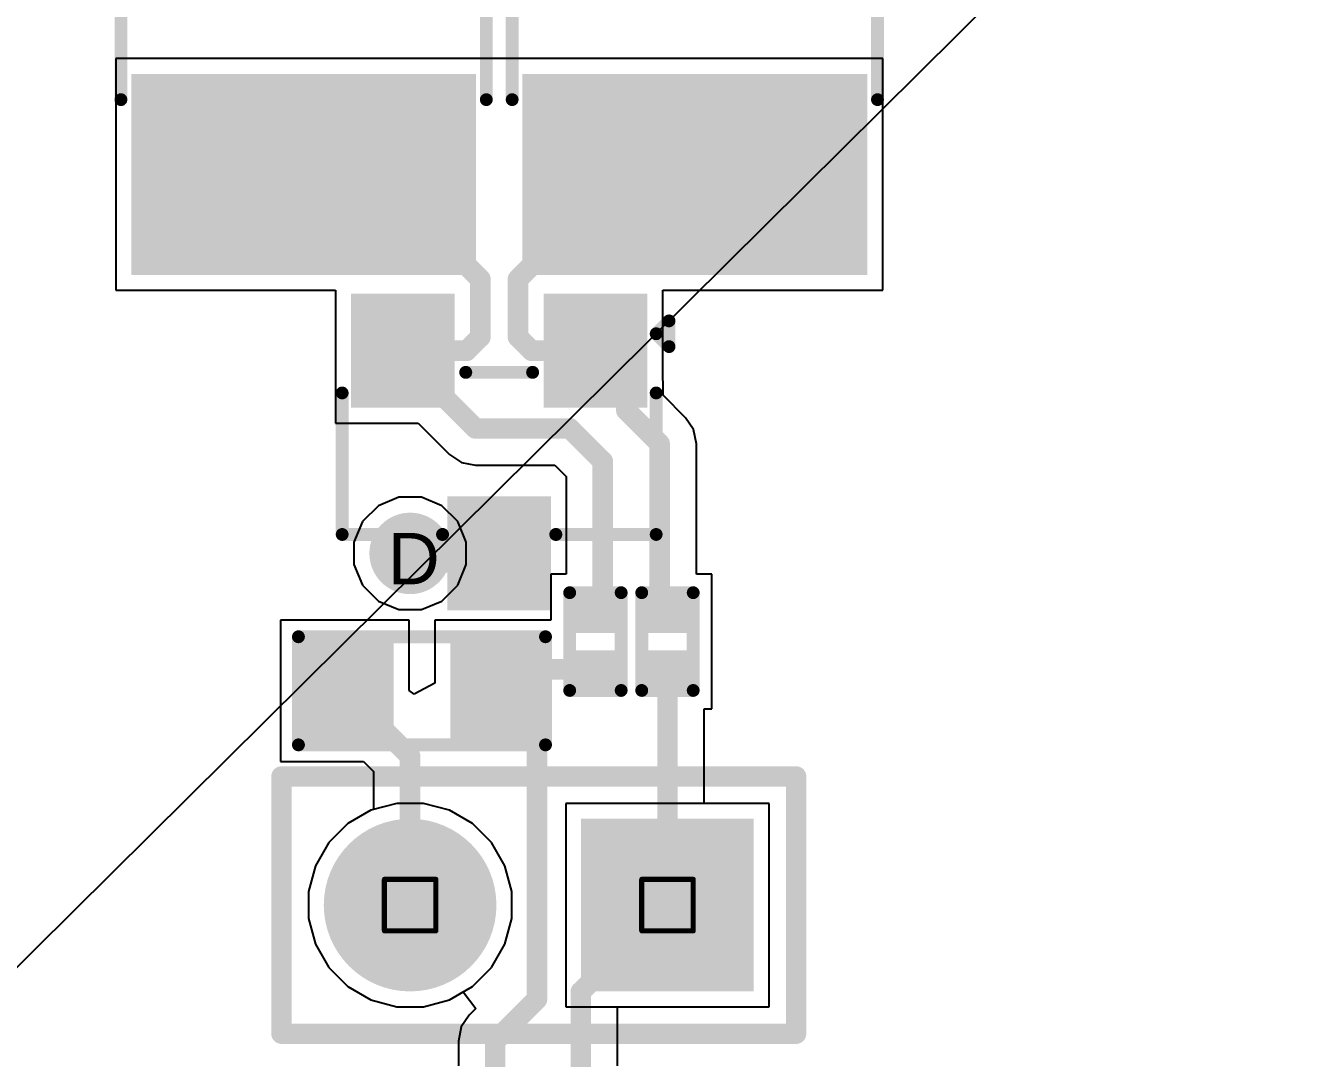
# Model space of a CAD drawing. Header units: inches. Extents: x 0 to 5401, y 0 to 5414.
# Drawn here: x 33.63 to 46.21, y 91.44 to 101.64 of the extents above; entities that cross this region are included whole.
import ezdxf

# ---------------------------------------------------------------- set-up
doc = ezdxf.new("R2010")
doc.units = ezdxf.units.IN
for name, color, linetype in [('Bottom Layer', 5, 'Continuous'), ('Bottom Solder', 6, 'Continuous'), ('Drill Drawing', 1, 'Continuous'), ('Layer 1', 16, 'Continuous'), ('Layer 2', 76, 'Continuous'), ('Multi-Layer', 9, 'Continuous'), ('Pad Holes', 156, 'Continuous'), ('Top Layer', 1, 'Continuous'), ('Top Overlay', 2, 'Continuous'), ('Top Paste', 8, 'Continuous'), ('Top Solder', 216, 'Continuous'), ('Via Holes', 16, 'Continuous')]:
    doc.layers.add(name, color=color, linetype=linetype)
doc.styles.add('Arial', font='', dxfattribs={"height": 0.2})
doc.styles.get('Arial').set_extended_font_data('Arial')

# ---------------------------------------------------------------- blocks, each defined once
blk = doc.blocks.new('P____PAK_SO_8_1')
at = {"layer": 'Top Solder'}
blk.add_line((2.629, -2.439), (-5387.451, -5346.576), dxfattribs=at)
blk = doc.blocks.new('R___0201_110')
at = {"layer": 'Top Layer'}
for points in [[(-0.41, 0.185), (-0.14, 0.185), (-0.14, -0.185), (-0.41, -0.185)], [(0.14, 0.185), (0.41, 0.185), (0.41, -0.185), (0.14, -0.185)]]:
    blk.add_hatch(color=1, dxfattribs=at).paths.add_polyline_path(points)
at = {"layer": 'Top Paste'}
for points in [[(-0.41, 0.185), (-0.14, 0.185), (-0.14, -0.185), (-0.41, -0.185)], [(0.14, 0.185), (0.41, 0.185), (0.41, -0.185), (0.14, -0.185)]]:
    blk.add_hatch(color=8, dxfattribs=at).paths.add_polyline_path(points)
at = {"layer": 'Top Solder'}
for points in [[(-0.465, 0.24), (-0.085, 0.24), (-0.085, -0.24), (-0.465, -0.24)], [(0.085, 0.24), (0.465, 0.24), (0.465, -0.24), (0.085, -0.24)]]:
    blk.add_hatch(color=216, dxfattribs=at).paths.add_polyline_path(points)
at = {"layer": 'Top Overlay'}
for points in [[(-0.483, 0.254, 0.127, 0.127, 0), (-0.483, -0.254, 0.127, 0.127, 0)], [(-0.483, 0.254, 0.127, 0.127, 0), (0.483, 0.254, 0.127, 0.127, 0)], [(0.483, 0.254, 0.127, 0.127, 0), (0.483, -0.254, 0.127, 0.127, 0)], [(-0.483, -0.254, 0.127, 0.127, 0), (0.483, -0.254, 0.127, 0.127, 0)]]:
    blk.add_lwpolyline(points, format="xyseb", dxfattribs=at)
for points in [[(-0.514, 0.254, 0.0635, 0.0635, 1), (-0.451, 0.254, 0.0635, 0.0635, 1)], [(-0.514, 0.254, 0.0635, 0.0635, 1), (-0.451, 0.254, 0.0635, 0.0635, 1)], [(0.451, 0.254, 0.0635, 0.0635, 1), (0.514, 0.254, 0.0635, 0.0635, 1)], [(0.451, 0.254, 0.0635, 0.0635, 1), (0.514, 0.254, 0.0635, 0.0635, 1)], [(-0.514, -0.254, 0.0635, 0.0635, 1), (-0.451, -0.254, 0.0635, 0.0635, 1)], [(-0.514, -0.254, 0.0635, 0.0635, 1), (-0.451, -0.254, 0.0635, 0.0635, 1)], [(0.451, -0.254, 0.0635, 0.0635, 1), (0.514, -0.254, 0.0635, 0.0635, 1)], [(0.451, -0.254, 0.0635, 0.0635, 1), (0.514, -0.254, 0.0635, 0.0635, 1)]]:
    blk.add_lwpolyline(points, format="xyseb", close=True, dxfattribs=at)
blk = doc.blocks.new('R___0201_111')
at = {"layer": 'Top Layer'}
for points in [[(-0.41, 0.185), (-0.14, 0.185), (-0.14, -0.185), (-0.41, -0.185)], [(0.14, 0.185), (0.41, 0.185), (0.41, -0.185), (0.14, -0.185)]]:
    blk.add_hatch(color=1, dxfattribs=at).paths.add_polyline_path(points)
at = {"layer": 'Top Paste'}
for points in [[(-0.41, 0.185), (-0.14, 0.185), (-0.14, -0.185), (-0.41, -0.185)], [(0.14, 0.185), (0.41, 0.185), (0.41, -0.185), (0.14, -0.185)]]:
    blk.add_hatch(color=8, dxfattribs=at).paths.add_polyline_path(points)
at = {"layer": 'Top Solder'}
for points in [[(-0.465, 0.24), (-0.085, 0.24), (-0.085, -0.24), (-0.465, -0.24)], [(0.085, 0.24), (0.465, 0.24), (0.465, -0.24), (0.085, -0.24)]]:
    blk.add_hatch(color=216, dxfattribs=at).paths.add_polyline_path(points)
at = {"layer": 'Top Overlay'}
for points in [[(-0.483, 0.254, 0.127, 0.127, 0), (-0.483, -0.254, 0.127, 0.127, 0)], [(-0.483, 0.254, 0.127, 0.127, 0), (0.483, 0.254, 0.127, 0.127, 0)], [(0.483, 0.254, 0.127, 0.127, 0), (0.483, -0.254, 0.127, 0.127, 0)], [(-0.483, -0.254, 0.127, 0.127, 0), (0.483, -0.254, 0.127, 0.127, 0)]]:
    blk.add_lwpolyline(points, format="xyseb", dxfattribs=at)
for points in [[(-0.514, 0.254, 0.0635, 0.0635, 1), (-0.451, 0.254, 0.0635, 0.0635, 1)], [(-0.514, 0.254, 0.0635, 0.0635, 1), (-0.451, 0.254, 0.0635, 0.0635, 1)], [(0.451, 0.254, 0.0635, 0.0635, 1), (0.514, 0.254, 0.0635, 0.0635, 1)], [(0.451, 0.254, 0.0635, 0.0635, 1), (0.514, 0.254, 0.0635, 0.0635, 1)], [(-0.514, -0.254, 0.0635, 0.0635, 1), (-0.451, -0.254, 0.0635, 0.0635, 1)], [(-0.514, -0.254, 0.0635, 0.0635, 1), (-0.451, -0.254, 0.0635, 0.0635, 1)], [(0.451, -0.254, 0.0635, 0.0635, 1), (0.514, -0.254, 0.0635, 0.0635, 1)], [(0.451, -0.254, 0.0635, 0.0635, 1), (0.514, -0.254, 0.0635, 0.0635, 1)]]:
    blk.add_lwpolyline(points, format="xyseb", close=True, dxfattribs=at)
blk = doc.blocks.new('R___0603_112')
at = {"layer": 'Top Layer'}
for points in [[(-0.381, 0.4445), (-0.381, -0.4445), (-1.143, -0.4445), (-1.143, 0.4445)], [(1.143, 0.4445), (1.143, -0.4445), (0.381, -0.4445), (0.381, 0.4445)]]:
    blk.add_hatch(color=1, dxfattribs=at).paths.add_polyline_path(points)
at = {"layer": 'Top Paste'}
for points in [[(-0.381, 0.4445), (-0.381, -0.4445), (-1.143, -0.4445), (-1.143, 0.4445)], [(1.143, 0.4445), (1.143, -0.4445), (0.381, -0.4445), (0.381, 0.4445)]]:
    blk.add_hatch(color=8, dxfattribs=at).paths.add_polyline_path(points)
at = {"layer": 'Top Solder'}
for points in [[(-0.2794, 0.5461), (-0.2794, -0.5461), (-1.2446, -0.5461), (-1.2446, 0.5461)], [(1.2446, 0.5461), (1.2446, -0.5461), (0.2794, -0.5461), (0.2794, 0.5461)]]:
    blk.add_hatch(color=216, dxfattribs=at).paths.add_polyline_path(points)
at = {"layer": 'Top Overlay'}
for points in [[(1.2192, 0.5334, 0.127, 0.127, 0), (-1.2192, 0.5334, 0.127, 0.127, 0)], [(-1.2192, 0.5334, 0.127, 0.127, 0), (-1.2192, -0.5334, 0.127, 0.127, 0)], [(1.2192, 0.5334, 0.127, 0.127, 0), (1.2192, -0.5334, 0.127, 0.127, 0)], [(1.2192, -0.5334, 0.127, 0.127, 0), (-1.2192, -0.5334, 0.127, 0.127, 0)]]:
    blk.add_lwpolyline(points, format="xyseb", dxfattribs=at)
for points in [[(-1.25095, 0.5334, 0.0635, 0.0635, 1), (-1.18745, 0.5334, 0.0635, 0.0635, 1)], [(-1.25095, 0.5334, 0.0635, 0.0635, 1), (-1.18745, 0.5334, 0.0635, 0.0635, 1)], [(1.18745, 0.5334, 0.0635, 0.0635, 1), (1.25095, 0.5334, 0.0635, 0.0635, 1)], [(1.18745, 0.5334, 0.0635, 0.0635, 1), (1.25095, 0.5334, 0.0635, 0.0635, 1)], [(-1.25095, -0.5334, 0.0635, 0.0635, 1), (-1.18745, -0.5334, 0.0635, 0.0635, 1)], [(-1.25095, -0.5334, 0.0635, 0.0635, 1), (-1.18745, -0.5334, 0.0635, 0.0635, 1)], [(1.18745, -0.5334, 0.0635, 0.0635, 1), (1.25095, -0.5334, 0.0635, 0.0635, 1)], [(1.18745, -0.5334, 0.0635, 0.0635, 1), (1.25095, -0.5334, 0.0635, 0.0635, 1)]]:
    blk.add_lwpolyline(points, format="xyseb", close=True, dxfattribs=at)
blk = doc.blocks.new('HDR1X2__188')
at = {"layer": 'Bottom Layer'}
blk.add_hatch(color=5, dxfattribs=at).paths.add_polyline_path([(-0.75, 0.75), (0.75, 0.75), (0.75, -0.75), (-0.75, -0.75)])
h = blk.add_hatch(color=5, dxfattribs=at)
edge = h.paths.add_edge_path()
edge.add_arc((2.54, 0), 0.75, 0, 360)
at = {"layer": 'Bottom Solder'}
blk.add_hatch(color=6, dxfattribs=at).paths.add_polyline_path([(-0.852, 0.852), (0.852, 0.852), (0.852, -0.852), (-0.852, -0.852)])
h = blk.add_hatch(color=6, dxfattribs=at)
edge = h.paths.add_edge_path()
edge.add_arc((2.54, 0), 0.852, 0, 360)
at = {"layer": 'Layer 1'}
blk.add_hatch(color=16, dxfattribs=at).paths.add_polyline_path([(-0.75, 0.75), (0.75, 0.75), (0.75, -0.75), (-0.75, -0.75)])
h = blk.add_hatch(color=16, dxfattribs=at)
edge = h.paths.add_edge_path()
edge.add_arc((2.54, 0), 0.75, 0, 360)
at = {"layer": 'Layer 2'}
blk.add_hatch(color=76, dxfattribs=at).paths.add_polyline_path([(-0.75, 0.75), (0.75, 0.75), (0.75, -0.75), (-0.75, -0.75)])
h = blk.add_hatch(color=76, dxfattribs=at)
edge = h.paths.add_edge_path()
edge.add_arc((2.54, 0), 0.75, 0, 360)
at = {"layer": 'Multi-Layer'}
blk.add_hatch(color=9, dxfattribs=at).paths.add_polyline_path([(-0.75, 0.75), (0.75, 0.75), (0.75, -0.75), (-0.75, -0.75)])
h = blk.add_hatch(color=9, dxfattribs=at)
edge = h.paths.add_edge_path()
edge.add_arc((2.54, 0), 0.75, 0, 360)
at = {"layer": 'Pad Holes'}
h = blk.add_hatch(color=7, dxfattribs=at)
edge = h.paths.add_edge_path()
edge.add_arc((0, 0), 0.45, 0, 360)
h = blk.add_hatch(color=7, dxfattribs=at)
edge = h.paths.add_edge_path()
edge.add_arc((2.54, 0), 0.45, 0, 360)
at = {"layer": 'Top Layer'}
blk.add_hatch(color=1, dxfattribs=at).paths.add_polyline_path([(-0.75, 0.75), (0.75, 0.75), (0.75, -0.75), (-0.75, -0.75)])
h = blk.add_hatch(color=1, dxfattribs=at)
edge = h.paths.add_edge_path()
edge.add_arc((2.54, 0), 0.75, 0, 360)
at = {"layer": 'Top Solder'}
blk.add_hatch(color=216, dxfattribs=at).paths.add_polyline_path([(-0.852, 0.852), (0.852, 0.852), (0.852, -0.852), (-0.852, -0.852)])
h = blk.add_hatch(color=216, dxfattribs=at)
edge = h.paths.add_edge_path()
edge.add_arc((2.54, 0), 0.852, 0, 360)
at = {"layer": 'Top Overlay'}
for points in [[(3.81, 1.27, 0.2, 0.2, 0), (-1.27, 1.27, 0.2, 0.2, 0)], [(-1.27, 1.27, 0.2, 0.2, 0), (-1.27, -1.27, 0.2, 0.2, 0)], [(3.81, 1.27, 0.2, 0.2, 0), (3.81, -1.27, 0.2, 0.2, 0)], [(3.81, -1.27, 0.2, 0.2, 0), (-1.27, -1.27, 0.2, 0.2, 0)]]:
    blk.add_lwpolyline(points, format="xyseb", dxfattribs=at)
for points in [[(-1.32, 1.27, 0.1, 0.1, 1), (-1.22, 1.27, 0.1, 0.1, 1)], [(-1.32, 1.27, 0.1, 0.1, 1), (-1.22, 1.27, 0.1, 0.1, 1)], [(3.76, 1.27, 0.1, 0.1, 1), (3.86, 1.27, 0.1, 0.1, 1)], [(3.76, 1.27, 0.1, 0.1, 1), (3.86, 1.27, 0.1, 0.1, 1)], [(-1.32, -1.27, 0.1, 0.1, 1), (-1.22, -1.27, 0.1, 0.1, 1)], [(-1.32, -1.27, 0.1, 0.1, 1), (-1.22, -1.27, 0.1, 0.1, 1)], [(3.76, -1.27, 0.1, 0.1, 1), (3.86, -1.27, 0.1, 0.1, 1)], [(3.76, -1.27, 0.1, 0.1, 1), (3.86, -1.27, 0.1, 0.1, 1)]]:
    blk.add_lwpolyline(points, format="xyseb", close=True, dxfattribs=at)
blk = doc.blocks.new('F____1812__207')
at = {"layer": 'Top Layer'}
for points in [[(-3.38, 1.6), (-1.6, 1.6), (-1.6, -1.6), (-3.38, -1.6)], [(1.6, 1.6), (3.38, 1.6), (3.38, -1.6), (1.6, -1.6)]]:
    blk.add_hatch(color=1, dxfattribs=at).paths.add_polyline_path(points)
at = {"layer": 'Top Paste'}
for points in [[(-3.38, 1.6), (-1.6, 1.6), (-1.6, -1.6), (-3.38, -1.6)], [(1.6, 1.6), (3.38, 1.6), (3.38, -1.6), (1.6, -1.6)]]:
    blk.add_hatch(color=8, dxfattribs=at).paths.add_polyline_path(points)
at = {"layer": 'Top Solder'}
for points in [[(-3.482, 1.702), (-1.498, 1.702), (-1.498, -1.702), (-3.482, -1.702)], [(1.498, 1.702), (3.482, 1.702), (3.482, -1.702), (1.498, -1.702)]]:
    blk.add_hatch(color=216, dxfattribs=at).paths.add_polyline_path(points)
at = {"layer": 'Top Overlay'}
for points in [[(-1.753, 1.803, 0.127, 0.127, 0), (1.854, 1.803, 0.127, 0.127, 0)], [(-1.753, -1.803, 0.127, 0.127, 0), (1.854, -1.803, 0.127, 0.127, 0)]]:
    blk.add_lwpolyline(points, format="xyseb", dxfattribs=at)
for points in [[(-1.784, 1.803, 0.0635, 0.0635, 1), (-1.721, 1.803, 0.0635, 0.0635, 1)], [(1.822, 1.803, 0.0635, 0.0635, 1), (1.886, 1.803, 0.0635, 0.0635, 1)], [(-1.784, -1.803, 0.0635, 0.0635, 1), (-1.721, -1.803, 0.0635, 0.0635, 1)], [(1.822, -1.803, 0.0635, 0.0635, 1), (1.886, -1.803, 0.0635, 0.0635, 1)]]:
    blk.add_lwpolyline(points, format="xyseb", close=True, dxfattribs=at)
blk = doc.blocks.new('F____1812__208')
at = {"layer": 'Top Layer'}
for points in [[(-3.38, 1.6), (-1.6, 1.6), (-1.6, -1.6), (-3.38, -1.6)], [(1.6, 1.6), (3.38, 1.6), (3.38, -1.6), (1.6, -1.6)]]:
    blk.add_hatch(color=1, dxfattribs=at).paths.add_polyline_path(points)
at = {"layer": 'Top Paste'}
for points in [[(-3.38, 1.6), (-1.6, 1.6), (-1.6, -1.6), (-3.38, -1.6)], [(1.6, 1.6), (3.38, 1.6), (3.38, -1.6), (1.6, -1.6)]]:
    blk.add_hatch(color=8, dxfattribs=at).paths.add_polyline_path(points)
at = {"layer": 'Top Solder'}
for points in [[(-3.482, 1.702), (-1.498, 1.702), (-1.498, -1.702), (-3.482, -1.702)], [(1.498, 1.702), (3.482, 1.702), (3.482, -1.702), (1.498, -1.702)]]:
    blk.add_hatch(color=216, dxfattribs=at).paths.add_polyline_path(points)
at = {"layer": 'Top Overlay'}
for points in [[(-1.753, 1.803, 0.127, 0.127, 0), (1.854, 1.803, 0.127, 0.127, 0)], [(-1.753, -1.803, 0.127, 0.127, 0), (1.854, -1.803, 0.127, 0.127, 0)]]:
    blk.add_lwpolyline(points, format="xyseb", dxfattribs=at)
for points in [[(-1.784, 1.803, 0.0635, 0.0635, 1), (-1.721, 1.803, 0.0635, 0.0635, 1)], [(1.822, 1.803, 0.0635, 0.0635, 1), (1.886, 1.803, 0.0635, 0.0635, 1)], [(-1.784, -1.803, 0.0635, 0.0635, 1), (-1.721, -1.803, 0.0635, 0.0635, 1)], [(1.822, -1.803, 0.0635, 0.0635, 1), (1.886, -1.803, 0.0635, 0.0635, 1)]]:
    blk.add_lwpolyline(points, format="xyseb", close=True, dxfattribs=at)
blk = doc.blocks.new('SOT_23_219')
at = {"layer": 'Top Layer'}
for points in [[(-0.41, 1.46), (0.41, 1.46), (0.41, 0.54), (-0.41, 0.54)], [(-1.36, -0.54), (-0.54, -0.54), (-0.54, -1.46), (-1.36, -1.46)], [(0.54, -0.54), (1.36, -0.54), (1.36, -1.46), (0.54, -1.46)]]:
    blk.add_hatch(color=1, dxfattribs=at).paths.add_polyline_path(points)
at = {"layer": 'Top Paste'}
for points in [[(-0.41, 1.46), (0.41, 1.46), (0.41, 0.54), (-0.41, 0.54)], [(-1.36, -0.54), (-0.54, -0.54), (-0.54, -1.46), (-1.36, -1.46)], [(0.54, -0.54), (1.36, -0.54), (1.36, -1.46), (0.54, -1.46)]]:
    blk.add_hatch(color=8, dxfattribs=at).paths.add_polyline_path(points)
at = {"layer": 'Top Solder'}
for points in [[(-0.512, 1.562), (0.512, 1.562), (0.512, 0.438), (-0.512, 0.438)], [(-1.462, -0.438), (-0.438, -0.438), (-0.438, -1.562), (-1.462, -1.562)], [(0.438, -0.438), (1.462, -0.438), (1.462, -1.562), (0.438, -1.562)]]:
    blk.add_hatch(color=216, dxfattribs=at).paths.add_polyline_path(points)
at = {"layer": 'Top Overlay'}
for points in [[(-1.549, 0.813, 0.127, 0.127, 0), (-1.549, -0.584, 0.127, 0.127, 0)], [(-0.559, 0.813, 0.127, 0.127, 0), (-1.549, 0.813, 0.127, 0.127, 0)], [(1.549, 0.813, 0.127, 0.127, 0), (0.559, 0.813, 0.127, 0.127, 0)], [(1.549, 0.813, 0.127, 0.127, 0), (1.549, -0.584, 0.127, 0.127, 0)], [(0.33, -0.787, 0.127, 0.127, 0), (-0.33, -0.787, 0.127, 0.127, 0)], [(-1.549, -1.168, 0.127, 0.127, 0), (-1.676, -1.041, 0.127, 0.127, 0)], [(-1.676, -1.041, 0.127, 0.127, 0), (-1.676, -1.295, 0.127, 0.127, 0)], [(-1.549, -1.168, 0.127, 0.127, 0), (-1.676, -1.295, 0.127, 0.127, 0)]]:
    blk.add_lwpolyline(points, format="xyseb", dxfattribs=at)
for points in [[(-1.581, 0.813, 0.0635, 0.0635, 1), (-1.518, 0.813, 0.0635, 0.0635, 1)], [(-1.581, 0.813, 0.0635, 0.0635, 1), (-1.518, 0.813, 0.0635, 0.0635, 1)], [(-0.591, 0.813, 0.0635, 0.0635, 1), (-0.527, 0.813, 0.0635, 0.0635, 1)], [(0.527, 0.813, 0.0635, 0.0635, 1), (0.591, 0.813, 0.0635, 0.0635, 1)], [(1.518, 0.813, 0.0635, 0.0635, 1), (1.581, 0.813, 0.0635, 0.0635, 1)], [(1.518, 0.813, 0.0635, 0.0635, 1), (1.581, 0.813, 0.0635, 0.0635, 1)], [(-1.581, -0.584, 0.0635, 0.0635, 1), (-1.518, -0.584, 0.0635, 0.0635, 1)], [(1.518, -0.584, 0.0635, 0.0635, 1), (1.581, -0.584, 0.0635, 0.0635, 1)], [(-0.362, -0.787, 0.0635, 0.0635, 1), (-0.298, -0.787, 0.0635, 0.0635, 1)], [(0.298, -0.787, 0.0635, 0.0635, 1), (0.362, -0.787, 0.0635, 0.0635, 1)], [(-1.708, -1.041, 0.0635, 0.0635, 1), (-1.645, -1.041, 0.0635, 0.0635, 1)], [(-1.708, -1.041, 0.0635, 0.0635, 1), (-1.645, -1.041, 0.0635, 0.0635, 1)], [(-1.581, -1.168, 0.0635, 0.0635, 1), (-1.518, -1.168, 0.0635, 0.0635, 1)], [(-1.581, -1.168, 0.0635, 0.0635, 1), (-1.518, -1.168, 0.0635, 0.0635, 1)], [(-1.708, -1.295, 0.0635, 0.0635, 1), (-1.645, -1.295, 0.0635, 0.0635, 1)], [(-1.708, -1.295, 0.0635, 0.0635, 1), (-1.645, -1.295, 0.0635, 0.0635, 1)]]:
    blk.add_lwpolyline(points, format="xyseb", close=True, dxfattribs=at)

msp = doc.modelspace()

# ---------------------------------------------------------------- hatches: boundary and pattern name
at = {"layer": 'Bottom Layer'}
h = msp.add_hatch(color=5, dxfattribs=at)
edge = h.paths.add_edge_path()
edge.add_arc((37.424, 96.428), 0.3, 0, 360)
at = {"layer": 'Bottom Solder'}
h = msp.add_hatch(color=6, dxfattribs=at)
edge = h.paths.add_edge_path()
edge.add_arc((37.424, 96.428), 0.402, 0, 360)
at = {"layer": 'Layer 1'}
h = msp.add_hatch(color=16, dxfattribs=at)
edge = h.paths.add_edge_path()
edge.add_arc((37.424, 96.428), 0.3, 0, 360)
at = {"layer": 'Layer 2'}
h = msp.add_hatch(color=76, dxfattribs=at)
edge = h.paths.add_edge_path()
edge.add_arc((37.424, 96.428), 0.3, 0, 360)
at = {"layer": 'Top Layer'}
h = msp.add_hatch(color=1, dxfattribs=at)
edge = h.paths.add_edge_path()
edge.add_arc((37.424, 96.428), 0.3, 0, 360)
at = {"layer": 'Top Solder'}
h = msp.add_hatch(color=216, dxfattribs=at)
edge = h.paths.add_edge_path()
edge.add_arc((37.424, 96.428), 0.402, 0, 360)
at = {"layer": 'Via Holes'}
h = msp.add_hatch(color=7, dxfattribs=at)
edge = h.paths.add_edge_path()
edge.add_arc((37.424, 96.428), 0.15, 0, 360)

# ---------------------------------------------------------------- linework, layer by layer
at = {"layer": 'Bottom Layer'}
for p, q in [((37.037, 93.893), (36.808, 93.761)), ((37.292, 93.961), (37.037, 93.893)), ((37.557, 93.961), (37.292, 93.961)), ((37.812, 93.893), (37.557, 93.961)), ((38.041, 93.761), (37.812, 93.893)), ((40.968, 93.961), (38.96, 93.961)), ((38.96, 93.961), (38.96, 91.953)), ((40.968, 91.953), (40.968, 93.961)), ((36.808, 93.761), (36.621, 93.574)), ((38.228, 93.574), (38.041, 93.761)), ((36.621, 93.574), (36.489, 93.345)), ((38.36, 93.345), (38.228, 93.574)), ((36.489, 93.345), (36.42, 93.09)), ((38.428, 93.09), (38.36, 93.345)), ((36.42, 93.09), (36.42, 92.825)), ((38.428, 92.825), (38.428, 93.09)), ((36.42, 92.825), (36.489, 92.57)), ((38.36, 92.57), (38.428, 92.825)), ((36.489, 92.57), (36.621, 92.341)), ((38.228, 92.341), (38.36, 92.57)), ((36.621, 92.341), (36.808, 92.154)), ((38.041, 92.154), (38.228, 92.341)), ((36.808, 92.154), (37.037, 92.022)), ((37.812, 92.022), (38.041, 92.154)), ((37.037, 92.022), (37.292, 91.953)), ((37.557, 91.953), (37.812, 92.022)), ((37.292, 91.953), (37.557, 91.953)), ((38.96, 91.953), (40.968, 91.953))]:
    msp.add_line(p, q, dxfattribs=at)
at = {"layer": 'Drill Drawing'}
for points in [[(37.17, 93.211, 0.0508, 0.0508, 0), (37.678, 93.211, 0.0508, 0.0508, 0)], [(37.17, 92.703, 0.0508, 0.0508, 0), (37.17, 93.211, 0.0508, 0.0508, 0)], [(37.678, 92.703, 0.0508, 0.0508, 0), (37.678, 93.211, 0.0508, 0.0508, 0)], [(39.71, 93.211, 0.0508, 0.0508, 0), (40.218, 93.211, 0.0508, 0.0508, 0)], [(39.71, 92.703, 0.0508, 0.0508, 0), (39.71, 93.211, 0.0508, 0.0508, 0)], [(40.218, 92.703, 0.0508, 0.0508, 0), (40.218, 93.211, 0.0508, 0.0508, 0)], [(37.17, 92.703, 0.0508, 0.0508, 0), (37.678, 92.703, 0.0508, 0.0508, 0)], [(39.71, 92.703, 0.0508, 0.0508, 0), (40.218, 92.703, 0.0508, 0.0508, 0)]]:
    msp.add_lwpolyline(points, format="xyseb", dxfattribs=at)
for points in [[(37.158, 93.211, 0.0254, 0.0254, 1), (37.183, 93.211, 0.0254, 0.0254, 1)], [(37.158, 93.211, 0.0254, 0.0254, 1), (37.183, 93.211, 0.0254, 0.0254, 1)], [(37.666, 93.211, 0.0254, 0.0254, 1), (37.691, 93.211, 0.0254, 0.0254, 1)], [(37.666, 93.211, 0.0254, 0.0254, 1), (37.691, 93.211, 0.0254, 0.0254, 1)], [(39.698, 93.211, 0.0254, 0.0254, 1), (39.723, 93.211, 0.0254, 0.0254, 1)], [(39.698, 93.211, 0.0254, 0.0254, 1), (39.723, 93.211, 0.0254, 0.0254, 1)], [(40.206, 93.211, 0.0254, 0.0254, 1), (40.231, 93.211, 0.0254, 0.0254, 1)], [(40.206, 93.211, 0.0254, 0.0254, 1), (40.231, 93.211, 0.0254, 0.0254, 1)], [(37.158, 92.703, 0.0254, 0.0254, 1), (37.183, 92.703, 0.0254, 0.0254, 1)], [(37.158, 92.703, 0.0254, 0.0254, 1), (37.183, 92.703, 0.0254, 0.0254, 1)], [(37.666, 92.703, 0.0254, 0.0254, 1), (37.691, 92.703, 0.0254, 0.0254, 1)], [(37.666, 92.703, 0.0254, 0.0254, 1), (37.691, 92.703, 0.0254, 0.0254, 1)], [(39.698, 92.703, 0.0254, 0.0254, 1), (39.723, 92.703, 0.0254, 0.0254, 1)], [(39.698, 92.703, 0.0254, 0.0254, 1), (39.723, 92.703, 0.0254, 0.0254, 1)], [(40.206, 92.703, 0.0254, 0.0254, 1), (40.231, 92.703, 0.0254, 0.0254, 1)], [(40.206, 92.703, 0.0254, 0.0254, 1), (40.231, 92.703, 0.0254, 0.0254, 1)]]:
    msp.add_lwpolyline(points, format="xyseb", close=True, dxfattribs=at)
at = {"layer": 'Layer 1'}
for p, q in [((37.037, 93.893), (36.808, 93.761)), ((37.292, 93.961), (37.037, 93.893)), ((37.557, 93.961), (37.292, 93.961)), ((37.812, 93.893), (37.557, 93.961)), ((38.041, 93.761), (37.812, 93.893)), ((40.968, 93.961), (38.96, 93.961)), ((38.96, 93.961), (38.96, 91.953)), ((40.968, 91.953), (40.968, 93.961)), ((36.808, 93.761), (36.621, 93.574)), ((38.228, 93.574), (38.041, 93.761)), ((36.621, 93.574), (36.489, 93.345)), ((38.36, 93.345), (38.228, 93.574)), ((36.489, 93.345), (36.42, 93.09)), ((38.428, 93.09), (38.36, 93.345)), ((36.42, 93.09), (36.42, 92.825)), ((38.428, 92.825), (38.428, 93.09)), ((36.42, 92.825), (36.489, 92.57)), ((38.36, 92.57), (38.428, 92.825)), ((36.489, 92.57), (36.621, 92.341)), ((38.228, 92.341), (38.36, 92.57)), ((36.621, 92.341), (36.808, 92.154)), ((38.041, 92.154), (38.228, 92.341)), ((36.808, 92.154), (37.037, 92.022)), ((37.812, 92.022), (38.041, 92.154)), ((37.037, 92.022), (37.292, 91.953)), ((37.557, 91.953), (37.812, 92.022)), ((37.292, 91.953), (37.557, 91.953)), ((38.96, 91.953), (40.968, 91.953))]:
    msp.add_line(p, q, dxfattribs=at)
at = {"layer": 'Layer 2'}
for p, q in [((37.111, 96.897), (36.955, 96.742)), ((37.314, 96.982), (37.111, 96.897)), ((37.535, 96.982), (37.314, 96.982)), ((37.738, 96.897), (37.535, 96.982)), ((37.894, 96.742), (37.738, 96.897)), ((36.955, 96.742), (36.87, 96.538)), ((37.978, 96.538), (37.894, 96.742)), ((36.87, 96.538), (36.87, 96.318)), ((37.978, 96.318), (37.978, 96.538)), ((36.87, 96.318), (36.955, 96.114)), ((37.894, 96.114), (37.978, 96.318)), ((36.955, 96.114), (37.111, 95.958)), ((37.738, 95.958), (37.894, 96.114)), ((37.111, 95.958), (37.314, 95.874)), ((37.535, 95.874), (37.738, 95.958)), ((37.314, 95.874), (37.535, 95.874)), ((37.037, 93.893), (36.808, 93.761)), ((37.292, 93.961), (37.037, 93.893)), ((37.557, 93.961), (37.292, 93.961)), ((37.812, 93.893), (37.557, 93.961)), ((38.041, 93.761), (37.812, 93.893)), ((40.968, 93.961), (38.96, 93.961)), ((38.96, 93.961), (38.96, 91.953)), ((40.968, 91.953), (40.968, 93.961)), ((36.808, 93.761), (36.621, 93.574)), ((38.228, 93.574), (38.041, 93.761)), ((36.621, 93.574), (36.489, 93.345)), ((38.36, 93.345), (38.228, 93.574)), ((36.489, 93.345), (36.42, 93.09)), ((38.428, 93.09), (38.36, 93.345)), ((36.42, 93.09), (36.42, 92.825)), ((38.428, 92.825), (38.428, 93.09)), ((36.42, 92.825), (36.489, 92.57)), ((38.36, 92.57), (38.428, 92.825)), ((36.489, 92.57), (36.621, 92.341)), ((38.228, 92.341), (38.36, 92.57)), ((36.621, 92.341), (36.808, 92.154)), ((38.041, 92.154), (38.228, 92.341)), ((36.808, 92.154), (37.037, 92.022)), ((37.812, 92.022), (38.041, 92.154)), ((37.037, 92.022), (37.292, 91.953)), ((37.557, 91.953), (37.812, 92.022)), ((37.292, 91.953), (37.557, 91.953)), ((38.96, 91.953), (40.968, 91.953))]:
    msp.add_line(p, q, dxfattribs=at)
at = {"layer": 'Top Layer'}
for p, q in [((38.227, 101.313), (34.519, 101.313)), ((34.519, 101.313), (34.519, 99.025)), ((38.38, 101.313), (38.227, 101.313)), ((38.227, 101.313), (38.227, 101.313)), ((42.088, 101.313), (38.38, 101.313)), ((38.38, 101.313), (38.38, 101.313)), ((42.088, 99.025), (42.088, 101.313)), ((34.519, 99.025), (36.689, 99.025)), ((36.689, 99.025), (36.689, 97.714)), ((39.917, 98.143), (39.917, 99.025)), ((39.917, 99.025), (42.088, 99.025)), ((39.921, 98.122), (39.917, 98.143)), ((39.921, 97.989), (39.921, 98.122)), ((39.921, 98.122), (39.921, 98.122)), ((40.143, 97.767), (39.921, 97.989)), ((36.689, 97.714), (37.504, 97.714)), ((37.504, 97.714), (37.814, 97.404)), ((40.222, 97.65), (40.143, 97.767)), ((40.143, 97.767), (40.143, 97.767)), ((40.249, 97.511), (40.222, 97.65)), ((37.814, 97.404), (37.814, 97.404)), ((37.814, 97.404), (37.932, 97.326)), ((40.249, 96.222), (40.249, 97.511)), ((40.249, 97.511), (40.249, 97.511)), ((37.932, 97.326), (38.07, 97.298)), ((38.07, 97.298), (38.07, 97.298)), ((38.07, 97.298), (38.851, 97.298)), ((38.851, 97.298), (38.963, 97.186)), ((38.963, 97.186), (38.963, 96.222)), ((38.963, 96.222), (38.814, 96.222)), ((38.814, 96.222), (38.814, 95.77)), ((40.403, 96.222), (40.249, 96.222)), ((40.403, 95.444), (40.403, 96.222)), ((37.414, 95.77), (36.144, 95.77)), ((36.144, 95.77), (36.144, 94.373)), ((37.414, 95.076), (37.414, 95.77)), ((38.814, 95.77), (37.668, 95.77)), ((37.668, 95.77), (37.668, 95.147)), ((40.403, 94.894), (40.403, 95.444)), ((37.668, 95.147), (37.465, 95.04)), ((37.465, 95.04), (37.414, 95.076)), ((40.327, 93.961), (40.327, 94.894)), ((40.327, 94.894), (40.403, 94.894)), ((36.144, 94.373), (36.965, 94.373)), ((36.965, 94.373), (37.062, 94.276)), ((37.062, 94.276), (37.062, 93.9)), ((37.037, 93.893), (36.808, 93.761)), ((37.062, 93.9), (37.037, 93.893)), ((40.968, 93.961), (40.327, 93.961)), ((40.968, 91.953), (40.968, 93.961)), ((36.808, 93.761), (36.621, 93.574)), ((36.621, 93.574), (36.489, 93.345)), ((36.489, 93.345), (36.42, 93.09)), ((36.42, 93.09), (36.42, 92.825)), ((36.42, 92.825), (36.489, 92.57)), ((36.489, 92.57), (36.621, 92.341)), ((36.621, 92.341), (36.808, 92.154)), ((36.808, 92.154), (37.037, 92.022)), ((37.037, 92.022), (37.292, 91.953)), ((37.557, 91.953), (37.812, 92.022)), ((37.812, 92.022), (37.947, 92.1)), ((37.947, 92.1), (38.072, 91.937)), ((37.292, 91.953), (37.557, 91.953)), ((38.006, 91.872), (37.928, 91.754)), ((38.072, 91.937), (38.006, 91.872)), ((39.471, 91.952), (39.473, 91.953)), ((39.471, 91.372), (39.471, 91.952)), ((39.473, 91.953), (40.968, 91.953)), ((37.928, 91.754), (37.9, 91.615)), ((37.9, 91.615), (37.9, 91.615)), ((37.9, 91.615), (37.9, 91.372))]:
    msp.add_line(p, q, dxfattribs=at)
for points in [[(36.373, 100.169, 0.203, 0.203, 0), (37.083, 100.169, 0.203, 0.203, 0)], [(37.083, 100.169, 0.203, 0.203, 0), (38.117, 99.135, 0.203, 0.203, 0)], [(38.489, 99.135, 0.203, 0.203, 0), (39.524, 100.169, 0.203, 0.203, 0)], [(39.524, 100.169, 0.203, 0.203, 0), (40.234, 100.169, 0.203, 0.203, 0)], [(38.117, 98.563, 0.203, 0.203, 0), (38.117, 99.135, 0.203, 0.203, 0)], [(38.489, 98.563, 0.203, 0.203, 0), (38.489, 99.135, 0.203, 0.203, 0)], [(37.982, 98.428, 0.203, 0.203, 0), (38.117, 98.563, 0.203, 0.203, 0)], [(38.489, 98.563, 0.203, 0.203, 0), (38.624, 98.428, 0.203, 0.203, 0)], [(37.353, 98.378, 0.203, 0.203, 0), (37.353, 98.428, 0.203, 0.203, 0)], [(37.353, 98.428, 0.203, 0.203, 0), (37.982, 98.428, 0.203, 0.203, 0)], [(37.353, 98.378, 0.203, 0.203, 0), (38.07, 97.661, 0.203, 0.203, 0)], [(38.624, 98.428, 0.203, 0.203, 0), (39.253, 98.428, 0.203, 0.203, 0)], [(39.253, 98.428, 0.203, 0.203, 0), (39.559, 98.122, 0.203, 0.203, 0)], [(39.559, 97.839, 0.203, 0.203, 0), (39.559, 98.122, 0.203, 0.203, 0)], [(39.559, 97.839, 0.203, 0.203, 0), (39.887, 97.511, 0.203, 0.203, 0)], [(38.07, 97.661, 0.203, 0.203, 0), (39.001, 97.661, 0.203, 0.203, 0)], [(39.001, 97.661, 0.203, 0.203, 0), (39.325, 97.337, 0.203, 0.203, 0)], [(39.887, 95.866, 0.203, 0.203, 0), (39.887, 97.511, 0.203, 0.203, 0)], [(39.325, 95.866, 0.203, 0.203, 0), (39.325, 97.337, 0.203, 0.203, 0)], [(37.424, 96.428, 0.381, 0.381, 0), (38.303, 96.428, 0.381, 0.381, 0)], [(39.253, 95.833, 0.203, 0.203, 0), (39.292, 95.833, 0.203, 0.203, 0)], [(39.292, 95.833, 0.203, 0.203, 0), (39.325, 95.866, 0.203, 0.203, 0)], [(39.887, 95.866, 0.203, 0.203, 0), (39.92, 95.833, 0.203, 0.203, 0)], [(39.92, 95.833, 0.203, 0.203, 0), (39.964, 95.833, 0.203, 0.203, 0)], [(38.303, 95.072, 0.203, 0.203, 0), (38.514, 95.283, 0.203, 0.203, 0)], [(38.514, 95.283, 0.203, 0.203, 0), (39.253, 95.283, 0.203, 0.203, 0)], [(39.964, 92.957, 0.203, 0.203, 0), (39.964, 95.283, 0.203, 0.203, 0)], [(36.779, 95.072, 0.203, 0.203, 0), (37.424, 94.426, 0.203, 0.203, 0)], [(38.303, 95.008, 0.203, 0.203, 0), (38.303, 95.072, 0.203, 0.203, 0)], [(38.303, 95.008, 0.203, 0.203, 0), (38.676, 94.636, 0.203, 0.203, 0)], [(38.676, 92.028, 0.203, 0.203, 0), (38.676, 94.636, 0.203, 0.203, 0)], [(37.424, 92.957, 0.203, 0.203, 0), (37.424, 94.426, 0.203, 0.203, 0)], [(39.109, 92.102, 0.203, 0.203, 0), (39.964, 92.957, 0.203, 0.203, 0)], [(38.263, 91.615, 0.203, 0.203, 0), (38.676, 92.028, 0.203, 0.203, 0)], [(39.109, 90.92, 0.203, 0.203, 0), (39.109, 92.102, 0.203, 0.203, 0)], [(38.263, 90.801, 0.203, 0.203, 0), (38.263, 91.615, 0.203, 0.203, 0)]]:
    msp.add_lwpolyline(points, format="xyseb", dxfattribs=at)
for points in [[(36.322, 100.169, 0.102, 0.102, 1), (36.424, 100.169, 0.102, 0.102, 1)], [(37.032, 100.169, 0.102, 0.102, 1), (37.134, 100.169, 0.102, 0.102, 1)], [(37.032, 100.169, 0.102, 0.102, 1), (37.134, 100.169, 0.102, 0.102, 1)], [(39.473, 100.169, 0.102, 0.102, 1), (39.574, 100.169, 0.102, 0.102, 1)], [(39.473, 100.169, 0.102, 0.102, 1), (39.574, 100.169, 0.102, 0.102, 1)], [(40.183, 100.169, 0.102, 0.102, 1), (40.284, 100.169, 0.102, 0.102, 1)], [(38.067, 99.135, 0.102, 0.102, 1), (38.168, 99.135, 0.102, 0.102, 1)], [(38.067, 99.135, 0.102, 0.102, 1), (38.168, 99.135, 0.102, 0.102, 1)], [(38.438, 99.135, 0.102, 0.102, 1), (38.54, 99.135, 0.102, 0.102, 1)], [(38.438, 99.135, 0.102, 0.102, 1), (38.54, 99.135, 0.102, 0.102, 1)], [(38.067, 98.563, 0.102, 0.102, 1), (38.168, 98.563, 0.102, 0.102, 1)], [(38.067, 98.563, 0.102, 0.102, 1), (38.168, 98.563, 0.102, 0.102, 1)], [(38.438, 98.563, 0.102, 0.102, 1), (38.54, 98.563, 0.102, 0.102, 1)], [(38.438, 98.563, 0.102, 0.102, 1), (38.54, 98.563, 0.102, 0.102, 1)], [(37.302, 98.428, 0.102, 0.102, 1), (37.404, 98.428, 0.102, 0.102, 1)], [(37.302, 98.428, 0.102, 0.102, 1), (37.404, 98.428, 0.102, 0.102, 1)], [(37.302, 98.378, 0.102, 0.102, 1), (37.404, 98.378, 0.102, 0.102, 1)], [(37.302, 98.378, 0.102, 0.102, 1), (37.404, 98.378, 0.102, 0.102, 1)], [(37.932, 98.428, 0.102, 0.102, 1), (38.033, 98.428, 0.102, 0.102, 1)], [(37.932, 98.428, 0.102, 0.102, 1), (38.033, 98.428, 0.102, 0.102, 1)], [(38.573, 98.428, 0.102, 0.102, 1), (38.675, 98.428, 0.102, 0.102, 1)], [(38.573, 98.428, 0.102, 0.102, 1), (38.675, 98.428, 0.102, 0.102, 1)], [(39.202, 98.428, 0.102, 0.102, 1), (39.304, 98.428, 0.102, 0.102, 1)], [(39.202, 98.428, 0.102, 0.102, 1), (39.304, 98.428, 0.102, 0.102, 1)], [(39.508, 98.122, 0.102, 0.102, 1), (39.61, 98.122, 0.102, 0.102, 1)], [(39.508, 98.122, 0.102, 0.102, 1), (39.61, 98.122, 0.102, 0.102, 1)], [(39.508, 97.839, 0.102, 0.102, 1), (39.61, 97.839, 0.102, 0.102, 1)], [(39.508, 97.839, 0.102, 0.102, 1), (39.61, 97.839, 0.102, 0.102, 1)], [(38.02, 97.661, 0.102, 0.102, 1), (38.121, 97.661, 0.102, 0.102, 1)], [(38.02, 97.661, 0.102, 0.102, 1), (38.121, 97.661, 0.102, 0.102, 1)], [(38.95, 97.661, 0.102, 0.102, 1), (39.052, 97.661, 0.102, 0.102, 1)], [(38.95, 97.661, 0.102, 0.102, 1), (39.052, 97.661, 0.102, 0.102, 1)], [(39.836, 97.511, 0.102, 0.102, 1), (39.937, 97.511, 0.102, 0.102, 1)], [(39.836, 97.511, 0.102, 0.102, 1), (39.937, 97.511, 0.102, 0.102, 1)], [(39.274, 97.337, 0.102, 0.102, 1), (39.376, 97.337, 0.102, 0.102, 1)], [(39.274, 97.337, 0.102, 0.102, 1), (39.376, 97.337, 0.102, 0.102, 1)], [(37.329, 96.428, 0.191, 0.191, 1), (37.52, 96.428, 0.191, 0.191, 1)], [(38.208, 96.428, 0.191, 0.191, 1), (38.398, 96.428, 0.191, 0.191, 1)], [(39.202, 95.833, 0.102, 0.102, 1), (39.304, 95.833, 0.102, 0.102, 1)], [(39.241, 95.833, 0.102, 0.102, 1), (39.343, 95.833, 0.102, 0.102, 1)], [(39.241, 95.833, 0.102, 0.102, 1), (39.343, 95.833, 0.102, 0.102, 1)], [(39.274, 95.866, 0.102, 0.102, 1), (39.376, 95.866, 0.102, 0.102, 1)], [(39.274, 95.866, 0.102, 0.102, 1), (39.376, 95.866, 0.102, 0.102, 1)], [(39.836, 95.866, 0.102, 0.102, 1), (39.937, 95.866, 0.102, 0.102, 1)], [(39.836, 95.866, 0.102, 0.102, 1), (39.937, 95.866, 0.102, 0.102, 1)], [(39.869, 95.833, 0.102, 0.102, 1), (39.971, 95.833, 0.102, 0.102, 1)], [(39.869, 95.833, 0.102, 0.102, 1), (39.971, 95.833, 0.102, 0.102, 1)], [(39.914, 95.833, 0.102, 0.102, 1), (40.015, 95.833, 0.102, 0.102, 1)], [(38.464, 95.283, 0.102, 0.102, 1), (38.565, 95.283, 0.102, 0.102, 1)], [(38.464, 95.283, 0.102, 0.102, 1), (38.565, 95.283, 0.102, 0.102, 1)], [(39.202, 95.283, 0.102, 0.102, 1), (39.304, 95.283, 0.102, 0.102, 1)], [(39.914, 95.283, 0.102, 0.102, 1), (40.015, 95.283, 0.102, 0.102, 1)], [(36.728, 95.072, 0.102, 0.102, 1), (36.83, 95.072, 0.102, 0.102, 1)], [(38.252, 95.072, 0.102, 0.102, 1), (38.354, 95.072, 0.102, 0.102, 1)], [(38.252, 95.072, 0.102, 0.102, 1), (38.354, 95.072, 0.102, 0.102, 1)], [(38.252, 95.008, 0.102, 0.102, 1), (38.354, 95.008, 0.102, 0.102, 1)], [(38.252, 95.008, 0.102, 0.102, 1), (38.354, 95.008, 0.102, 0.102, 1)], [(38.625, 94.636, 0.102, 0.102, 1), (38.727, 94.636, 0.102, 0.102, 1)], [(38.625, 94.636, 0.102, 0.102, 1), (38.727, 94.636, 0.102, 0.102, 1)], [(37.374, 94.426, 0.102, 0.102, 1), (37.475, 94.426, 0.102, 0.102, 1)], [(37.374, 94.426, 0.102, 0.102, 1), (37.475, 94.426, 0.102, 0.102, 1)], [(37.374, 92.957, 0.102, 0.102, 1), (37.475, 92.957, 0.102, 0.102, 1)], [(39.914, 92.957, 0.102, 0.102, 1), (40.015, 92.957, 0.102, 0.102, 1)], [(39.914, 92.957, 0.102, 0.102, 1), (40.015, 92.957, 0.102, 0.102, 1)], [(38.625, 92.028, 0.102, 0.102, 1), (38.727, 92.028, 0.102, 0.102, 1)], [(38.625, 92.028, 0.102, 0.102, 1), (38.727, 92.028, 0.102, 0.102, 1)], [(39.058, 92.102, 0.102, 0.102, 1), (39.16, 92.102, 0.102, 0.102, 1)], [(39.058, 92.102, 0.102, 0.102, 1), (39.16, 92.102, 0.102, 0.102, 1)], [(38.212, 91.615, 0.102, 0.102, 1), (38.313, 91.615, 0.102, 0.102, 1)], [(38.212, 91.615, 0.102, 0.102, 1), (38.313, 91.615, 0.102, 0.102, 1)]]:
    msp.add_lwpolyline(points, format="xyseb", close=True, dxfattribs=at)

# ---------------------------------------------------------------- block references
for name, p, rotation in [('P____PAK_SO_8_1', (13.818, 67.742), 180), ('F____1812__208', (36.373, 102.659), 90), ('F____1812__207', (40.234, 102.659), 90), ('SOT_23_219', (38.303, 97.428), 180), ('R___0201_111', (39.253, 95.558), 90), ('R___0201_110', (39.964, 95.558), 90), ('R___0603_112', (37.541, 95.072), 180), ('HDR1X2__188', (39.964, 92.957), 180)]:
    msp.add_blockref(name, p, dxfattribs=dict(rotation=rotation))

# ---------------------------------------------------------------- texts
at = {"layer": 'Drill Drawing', "style": 'Arial'}
msp.add_text('D', height=0.508, dxfattribs=at).set_placement((37.204, 96.123))

doc.saveas('drawing.dxf')
